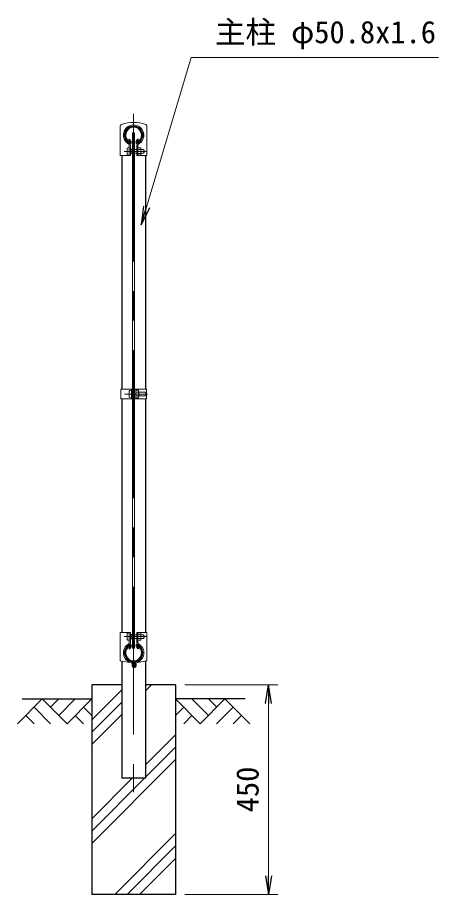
# Model space of a CAD drawing. Units: millimetres, scale not verified. Extents: x -4200 to 4200, y -2970 to 2970.
# Drawn here: x -293 to 612, y -990 to 894 of the extents above; entities that cross this region are included whole.
import ezdxf
from ezdxf.enums import TextEntityAlignment as Align

# ---------------------------------------------------------------- set-up
doc = ezdxf.new("R2010")
doc.units = ezdxf.units.MM
doc.header["$LTSCALE"] = 10
doc.linetypes.add('USER1', pattern=[50.8, 31.75, -6.35, 6.35, -6.35])
for name, color, linetype, lineweight in [('0-1_D-BMK', 2, 'USER1', 13), ('0-2_D-STR1', 1, 'Continuous', 25), ('0-3_D-STR-DIM', 7, 'Continuous', 13), ('0-8_D-BGD', 7, 'Continuous', 25), ('0-9_D-STR4', 7, 'Continuous', 25), ('0-A_D-DCR-HCH', 7, 'Continuous', 13), ('0-B_D-STR3', 3, 'Continuous', 13), ('0-D_D-STR-TXT', 7, 'Continuous', 13)]:
    doc.layers.add(name, color=color, linetype=linetype, lineweight=lineweight)
doc.layers.add('0-4_0', color=7, linetype='Continuous')
doc.styles.add('ＭＳ ゴシック', font='')
doc.styles.get('ＭＳ ゴシック').set_extended_font_data('MS Gothic')

# ---------------------------------------------------------------- blocks, each defined once
blk = doc.blocks.new('_Open')
at = {"layer": '0-4_0'}
blk.add_line((-10, 1.667), (0, 0), dxfattribs=at)
blk.add_lwpolyline([(-10, -1.667), (0, 0), (-10, 0)], dxfattribs=at)

msp = doc.modelspace()

# ---------------------------------------------------------------- linework, layer by layer
at = {"layer": '0-1_D-BMK'}
for p, q in [((-43.35, 687.29), (-43.35, -769.77)), ((-63.68, 606.24), (-14.8, 606.24)), ((-62.63, 85.23), (-13.75, 85.23)), ((-63.68, -435.77), (-14.8, -435.77))]:
    msp.add_line(p, q, dxfattribs=at)
at = {"layer": '0-2_D-STR1'}
for p, q in [((-53.53, 631.97), (-52.14, 632.78)), ((-50.02, 625.9), (-53.53, 631.97)), ((-48.64, 626.7), (-52.14, 632.78)), ((-38.07, 626.7), (-34.56, 632.78)), ((-36.68, 625.9), (-33.17, 631.97)), ((-33.17, 631.97), (-34.56, 632.78)), ((-68.75, 597.23), (-68.75, 95.73)), ((-17.95, 597.23), (-17.95, 95.73)), ((-68.75, 74.73), (-68.75, -426.77)), ((-17.95, 74.73), (-17.95, -426.77)), ((-50.02, -455.44), (-53.53, -461.52)), ((-53.53, -461.52), (-52.14, -462.32)), ((-48.64, -456.24), (-52.14, -462.32)), ((-38.07, -456.24), (-34.56, -462.32)), ((-36.68, -455.44), (-33.17, -461.52)), ((-33.17, -461.52), (-34.56, -462.32)), ((-68.75, -488.44), (-68.75, -739.77)), ((-17.95, -488.44), (-17.95, -739.77)), ((-17.95, -739.77), (-68.75, -739.77))]:
    msp.add_line(p, q, dxfattribs=at)
for centre, radius, start, end in [((-43.35, 641.23), 19.05, 294.32478, 245.67522), ((-43.35, 641.23), 17.45, 294.32478, 245.67522), ((-50.37, 625.69), 2, 245.67522, 30), ((-50.37, 625.69), 0.401, 245.67522, 30), ((-36.33, 625.69), 2, 150, 294.32478), ((-36.33, 625.69), 0.401, 150, 294.32478), ((-43.35, -470.77), 19.05, 114.32478, 65.67522), ((-43.35, -470.77), 17.45, 114.32478, 65.67522), ((-50.37, -455.24), 2, 330, 114.32478), ((-50.37, -455.24), 0.401, 330, 114.32478), ((-36.33, -455.24), 2, 65.67522, 210), ((-36.33, -455.24), 0.401, 65.67522, 210)]:
    msp.add_arc(centre, radius, start, end, dxfattribs=at)
at = {"layer": '0-3_D-STR-DIM'}
for p, q in [((66.65, -539.77), (266.65, -539.77)), ((246.65, -949.77), (246.65, -579.77)), ((66.65, -989.77), (266.65, -989.77))]:
    msp.add_line(p, q, dxfattribs=at)
at = {"layer": '0-8_D-BGD'}
for p, q in [((-283.35, -569.77), (-133.35, -569.77)), ((196.65, -569.77), (46.65, -569.77))]:
    msp.add_line(p, q, dxfattribs=at)
at = {"layer": '0-9_D-STR4'}
for p, q in [((-133.35, -539.77), (-133.35, -989.77)), ((-68.75, -539.77), (-133.35, -539.77)), ((46.65, -539.77), (-17.95, -539.77)), ((46.65, -539.77), (46.65, -989.77)), ((46.65, -989.77), (-133.35, -989.77))]:
    msp.add_line(p, q, dxfattribs=at)
at = {"layer": '0-A_D-DCR-HCH'}
for p, q in [((-17.95, -552.51), (-5.22, -539.77)), ((-133.35, -614.88), (-68.75, -550.28)), ((-239.78, -569.77), (-292.99, -622.99)), ((-239.78, -569.77), (-186.56, -622.99)), ((-222.04, -587.51), (-204.3, -569.77)), ((-204.3, -605.25), (-168.83, -569.77)), ((-186.56, -622.99), (-133.35, -569.77)), ((-133.35, -641.39), (-68.75, -576.79)), ((99.86, -622.99), (46.65, -569.77)), ((117.6, -605.25), (82.12, -569.77)), ((153.07, -569.77), (99.86, -622.99)), ((135.43, -587.6), (117.6, -569.77)), ((153.07, -569.77), (206.28, -622.99)), ((-257.51, -587.51), (-221.88, -622.99)), ((-151.09, -587.51), (-133.35, -605.17)), ((64.39, -587.51), (46.65, -605.17)), ((170.81, -587.51), (135.17, -622.99)), ((-275.25, -605.25), (-257.43, -622.99)), ((-168.83, -605.25), (-151.01, -622.99)), ((-133.35, -667.91), (-68.75, -603.31)), ((82.12, -605.25), (64.3, -622.99)), ((188.55, -605.25), (170.73, -622.99)), ((-17.95, -711.61), (46.65, -647.01)), ((-17.95, -738.12), (46.65, -673.52)), ((-133.35, -880.04), (46.65, -700.04)), ((-133.35, -853.52), (-19.6, -739.77)), ((-133.35, -827.01), (-46.12, -739.77)), ((-83.98, -989.77), (46.65, -859.14)), ((-57.47, -989.77), (46.65, -885.66)), ((-30.95, -989.77), (46.65, -912.17))]:
    msp.add_line(p, q, dxfattribs=at)
at = {"layer": '0-B_D-STR3'}
for p, q in [((-14.8, 660.92), (-14.8, 597.23)), ((-45.6, 646.23), (-41.1, 646.23)), ((-45.6, 646.23), (-45.6, -460.77)), ((-41.1, 646.23), (-41.1, -460.77)), ((-57.45, 599.74), (-57.45, 612.74)), ((-52.65, 620.05), (-52.65, 597.23)), ((-50.35, 620.05), (-50.35, 597.23)), ((-48.65, 611.56), (-50.35, 611.56)), ((-48.65, 600.92), (-48.65, 611.56)), ((-48.65, 610.24), (-45.6, 610.24)), ((-41.1, 610.24), (-36.35, 610.24)), ((-36.35, 620.05), (-36.35, 597.23)), ((-34.05, 620.05), (-34.05, 597.23)), ((-28.55, 614.34), (-34.05, 614.34)), ((-28.55, 610.29), (-34.05, 610.29)), ((-27.55, 600.32), (-27.55, 612.28)), ((-27.55, 610.24), (-21.65, 610.24)), ((-21.65, 602.24), (-21.65, 610.24)), ((-48.65, 600.92), (-50.35, 600.92)), ((-48.65, 602.24), (-45.6, 602.24)), ((-41.1, 602.24), (-36.35, 602.24)), ((-36.35, 597.23), (-14.8, 597.23)), ((-28.55, 602.19), (-34.05, 602.19)), ((-28.55, 598.14), (-34.05, 598.14)), ((-27.55, 602.24), (-21.65, 602.24)), ((-71.05, 95.73), (-45.6, 95.73)), ((-47.9, 95.73), (-47.9, 74.73)), ((-41.1, 95.73), (-15.65, 95.73)), ((-38.8, 95.73), (-38.8, 74.73)), ((-15.65, 95.73), (-15.65, 74.73)), ((-52.7, 91.73), (-52.7, 78.73)), ((-47.9, 93.23), (-47.9, 77.23)), ((-47.9, 91.43), (-47.9, 79.03)), ((-33.3, 93.33), (-38.8, 93.33)), ((-38.8, 93.33), (-38.8, 77.13)), ((-38.8, 91.43), (-38.8, 79.03)), ((-33.3, 89.28), (-38.8, 89.28)), ((-33.3, 81.18), (-38.8, 81.18)), ((-33.3, 77.13), (-38.8, 77.13)), ((-32.3, 91.15), (-32.3, 79.19)), ((-32.3, 89.23), (-16.9, 89.23)), ((-32.3, 81.23), (-16.9, 81.23)), ((-16.9, 89.23), (-16.9, 81.23)), ((-41.1, 74.73), (-15.65, 74.73)), ((-71.9, -426.77), (-71.9, -487.86)), ((-71.9, -426.77), (-50.35, -426.77)), ((-57.45, -429.27), (-57.45, -442.27)), ((-52.65, -426.77), (-52.65, -449.6)), ((-50.35, -426.77), (-50.35, -449.6)), ((-48.65, -430.46), (-50.35, -430.46)), ((-48.65, -430.46), (-48.65, -441.09)), ((-48.65, -431.77), (-45.6, -431.77)), ((-41.1, -431.77), (-36.35, -431.77)), ((-36.35, -426.77), (-36.35, -449.6)), ((-36.35, -426.77), (-14.8, -426.77)), ((-34.05, -426.77), (-34.05, -449.6)), ((-28.55, -427.67), (-34.05, -427.67)), ((-28.55, -431.72), (-34.05, -431.72)), ((-27.55, -429.86), (-27.55, -441.81)), ((-27.55, -431.77), (-21.65, -431.77)), ((-21.65, -431.77), (-21.65, -439.77)), ((-14.8, -426.77), (-14.8, -487.86)), ((-48.65, -441.09), (-50.35, -441.09)), ((-48.65, -439.77), (-45.6, -439.77)), ((-41.1, -439.77), (-36.35, -439.77)), ((-28.55, -439.82), (-34.05, -439.82)), ((-28.55, -443.87), (-34.05, -443.87)), ((-27.55, -439.77), (-21.65, -439.77)), ((-45.6, -460.77), (-41.1, -460.77)), ((-71.9, -487.86), (-47.46, -492.39)), ((-14.8, -487.86), (-39.24, -492.39)), ((-46.65, -493.37), (-46.65, -498.77)), ((-44.35, -493.37), (-44.35, -498.77)), ((-43.35, -499.77), (-41.05, -499.77)), ((-43.35, -502.07), (-41.05, -502.07)), ((-42.35, -493.37), (-42.35, -498.27)), ((-42.35, -498.27), (-40.05, -498.27)), ((-40.05, -493.37), (-40.05, -498.77)), ((-40.05, -493.37), (-37.75, -493.37)), ((-37.75, -493.37), (-37.75, -498.77))]:
    msp.add_line(p, q, dxfattribs=at)
for points in [[(-71.9, 660.92), (-71.9, 597.23), (-50.35, 597.23)], [(-71.05, 95.73), (-71.05, 74.73), (-45.6, 74.73)]]:
    msp.add_lwpolyline(points, dxfattribs=at)
for centre, radius, start, end in [((-68.6, 660.92), 3.3, 109.21688, 180), ((-43.36, 588.49), 80, 70.77586, 109.21688), ((-43.35, 641.23), 22, 298.0884, 241.9116), ((-43.35, 641.23), 19.7, 298.0884, 241.9116), ((-18.1, 660.92), 3.3, 0, 70.77586), ((-54.65, 620.05), 2, 0, 61.9116), ((-54.65, 620.05), 4.3, 0, 61.9116), ((-32.05, 620.05), 4.3, 118.0884, 180), ((-32.05, 620.05), 2, 118.0884, 180), ((-30.1, 612.31), 2.55, 307.42505, 52.57495), ((-36.25, 606.24), 8.7, 332.26063, 27.73937), ((-29.15, 606.24), 8.5, 331.92751, 28.07249), ((-30.09, 600.16), 2.54, 307.21089, 52.78911), ((-34.84, 91.31), 2.54, 307.21089, 52.78911), ((-41, 85.23), 8.7, 332.26063, 27.73937), ((-34.85, 79.16), 2.55, 307.42505, 52.57495), ((-24.4, 85.23), 8.5, 331.92751, 28.07249), ((-30.09, -429.7), 2.54, 307.21089, 52.78911), ((-36.25, -435.77), 8.7, 332.26063, 27.73937), ((-29.15, -435.77), 8.5, 331.92751, 28.07249), ((-43.35, -470.77), 22, 118.0884, 259.22478), ((-54.65, -449.6), 2, 298.0884, 0), ((-54.65, -449.6), 4.3, 298.0884, 0), ((-43.35, -470.77), 22, 280.77522, 61.9116), ((-32.05, -449.6), 4.3, 180, 241.9116), ((-32.05, -449.6), 2, 180, 241.9116), ((-30.1, -441.85), 2.55, 307.42505, 52.57495), ((-43.35, -470.77), 19.7, 118.0884, 259.22478), ((-43.35, -470.77), 19.7, 280.77522, 61.9116), ((-47.65, -493.37), 1, 0, 79.22478), ((-47.65, -493.37), 3.3, 0, 79.22478), ((-43.35, -498.77), 3.3, 180, 270), ((-43.35, -498.77), 1, 180, 270), ((-39.05, -493.37), 3.3, 100.77522, 180), ((-41.05, -498.77), 3.3, 270, 0), ((-41.05, -498.77), 1, 270, 0), ((-39.05, -493.37), 1, 100.77522, 180)]:
    msp.add_arc(centre, radius, start, end, dxfattribs=at)
for centre, start_param, end_param in [((-52.65, 612.74), 1.5707963, 3.1415927), ((-52.65, 599.74), 3.1415927, 4.712389), ((-47.9, 91.73), 1.5707963, 3.1415927), ((-47.9, 78.73), 3.1415927, 4.712389), ((-52.65, -429.27), 1.5707963, 3.1415927), ((-52.65, -442.27), 3.1415927, 4.712389)]:
    msp.add_ellipse(centre, major_axis=(4.8, 0), ratio=0.3125, start_param=start_param, end_param=end_param, dxfattribs=at)
at = {"layer": '0-D_D-STR-TXT'}
msp.add_lwpolyline([(612.26, 808.23), (80.6, 808.23), (-26.68, 450.61)], dxfattribs=at)

# ---------------------------------------------------------------- block references
at = {"layer": '0-3_D-STR-DIM', "xscale": 4, "yscale": 4}
for p, rotation in [((246.65, -539.77), 90), ((246.65, -989.77), 270)]:
    msp.add_blockref('_Open', p, dxfattribs=dict(at, rotation=rotation))
at = {"layer": '0-D_D-STR-TXT', "xscale": 4, "yscale": 4, "rotation": 253.30154}
msp.add_blockref('_Open', (-27.26, 448.7), dxfattribs=at)

# ---------------------------------------------------------------- texts
at = {"layer": '0-3_D-STR-DIM', "style": 'ＭＳ ゴシック'}
msp.add_text('450', height=48.09, rotation=90, dxfattribs=at).set_placement((239.9, -813.27), align=Align.BOTTOM_LEFT)
at = {"layer": '0-D_D-STR-TXT', "style": 'ＭＳ ゴシック'}
msp.add_text('主柱 φ50.8x1.6', height=48.09, dxfattribs=at).set_placement((131.52, 824.24), align=Align.BOTTOM_LEFT)

doc.saveas('drawing.dxf')
